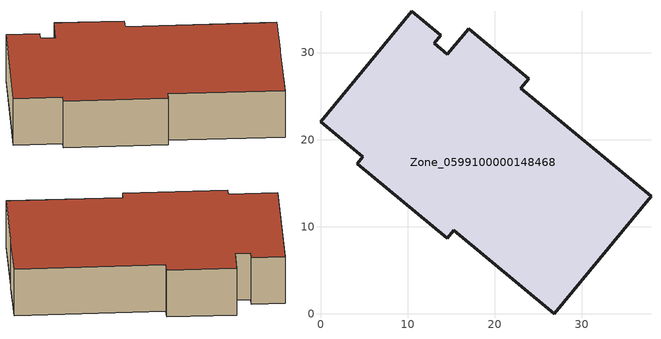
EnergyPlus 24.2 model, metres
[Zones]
Zone_0599100000148468
 floor ground (C_G): 33.08,7.59 26.85,0 15.3,9.62 14.53,8.7 4.2,17.23 4.88,18.04 0,22.08 10.47,34.75 13.79,31.97 13.05,31.08 14.58,29.79 17.04,32.73 23.94,27.01 23.02,25.88 37.96,13.49 33.62,8.19 z0
 wall outside (C_F): 23.94,27.01 17.04,32.73 14.58,29.79 13.05,31.08 13.79,31.97 10.47,34.75 0,22.08 4.88,18.04 4.2,17.23 14.53,8.7 15.3,9.62 26.85,0 33.08,7.59 33.62,8.19 37.96,13.49 23.02,25.88 23.94,27.01 z0:6.86
 roof outside (C_R): 33.62,8.19 37.96,13.49 23.02,25.88 23.94,27.01 17.04,32.73 14.58,29.79 13.05,31.08 13.79,31.97 10.47,34.75 0,22.08 4.88,18.04 4.2,17.23 14.53,8.7 15.3,9.62 26.85,0 33.08,7.59 z6.86
[BUILDING]
Pand.0599100000148468: North Axis=0; Terrain=City; Loads Convergence Tolerance Value=0.04; Temperature Convergence Tolerance Value=0.4; Solar Distribution=FullExterior; Maximum Number of Warmup Days=25; Minimum Number of Warmup Days=1
[Site:Location]
Rotterdam.The.Hague.AP_ZH_NLD Design_Conditions: Latitude=51.96; Longitude=4.45; Time Zone=1; Elevation=-4.5
[SITE:GROUNDTEMPERATURE:BUILDINGSURFACE]
18, 18, 18, 18, 18, 18, 18, 18, 18, 18, 18, 18
[MATERIAL] Thermal Absorptance=0.9; Solar Absorptance=0.7; Visible Absorptance=0.7
Name | Roughness | Thickness | Conductivity | Density | Specific Heat
G.D.1965-1974 | MediumSmooth | 0.15 | 0.882353 | 540 | 1210
F.D.1965-1974 | Rough | 0.3 | 0.697674 | 1920 | 840
R.D.1965-1974 | MediumRough | 0.2 | 0.232558 | 1500 | 1000
[CONSTRUCTION]
C_G: G.D.1965-1974
C_F: F.D.1965-1974
C_R: R.D.1965-1974
[ZONE]
Zone_0599100000148468: Type=1; Multiplier=1; Ceiling Height=Autocalculate; Volume=Autocalculate; Floor Area=autocalculate; Part of Total Floor Area=Yes
[ZONEINFILTRATION:DESIGNFLOWRATE]
Infil_Zone_0599100000148468: Zone or ZoneList or Space or SpaceList=Zone_0599100000148468; Schedule=AlwaysOn; Design Flow Rate Calculation Method=Flow/Area; Flow Rate per Floor Area=0.0042; Constant Term Coefficient=1; Temperature Term Coefficient=0; Velocity Term Coefficient=0; Velocity Squared Term Coefficient=0
[HVACTEMPLATE:ZONE:IDEALLOADSAIRSYSTEM]
Zone_0599100000148468: Maximum Heating Supply Air Temperature=50; Minimum Cooling Supply Air Temperature=13; Maximum Heating Supply Air Humidity Ratio=0.0156; Minimum Cooling Supply Air Humidity Ratio=0.0077; Heating Limit=NoLimit; Cooling Limit=NoLimit; Dehumidification Control Type=ConstantSensibleHeatRatio; Cooling Sensible Heat Ratio=0.7; Dehumidification Setpoint=60; Humidification Control Type=None; Humidification Setpoint=30; Outdoor Air Method=None; Outdoor Air Flow Rate per Person=0.00944; Outdoor Air Flow Rate per Zone Floor Area=0; Outdoor Air Flow Rate per Zone=0; Demand Controlled Ventilation Type=None; Outdoor Air Economizer Type=NoEconomizer; Heat Recovery Type=None; Sensible Heat Recovery Effectiveness=0.7; Latent Heat Recovery Effectiveness=0.65
[ZONECONTROL:THERMOSTAT]
ThermostatControl_Zone_0599100000148468: Zone or ZoneList=Zone_0599100000148468; Control Type Schedule=DualSetpointControlType; Control 1=Thermostat_Zone_0599100000148468; Temperature Difference Between Cutout And Setpoint=0
[THERMOSTATSETPOINT:DUALSETPOINT]
Thermostat_Zone_0599100000148468: Heating Setpoint Temperature Schedule=HeatingSetpoint_Zone_0599100000148468; Cooling Setpoint Temperature Schedule=CoolingSetpoint_Zone_0599100000148468
[SCHEDULE:COMPACT]
HeatingSetpoint_Zone_0599100000148468: Through: 12/31, For: AllDays, Until: 24:00, 21
CoolingSetpoint_Zone_0599100000148468: Through: 12/31, For: AllDays, Until: 24:00, 24
DualSetpointControlType: Through: 12/31, For: AllDays, Until: 24:00, 4
AlwaysOn: Through: 12/31, For: AllDays, Until: 24:00, 1
